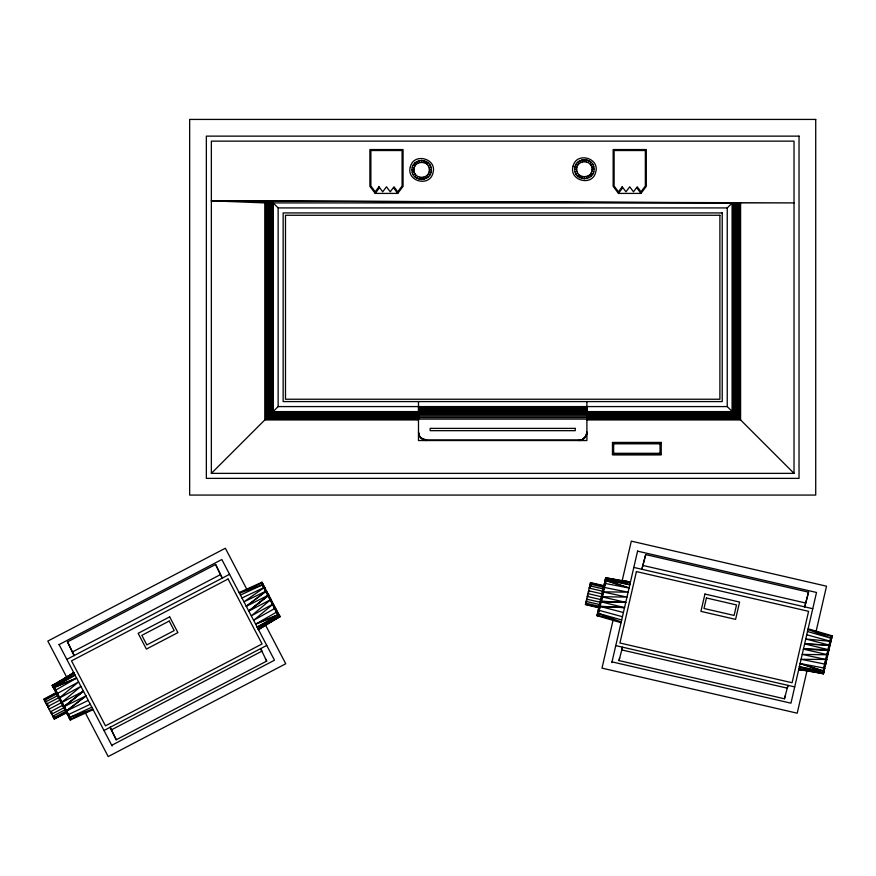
<?xml version="1.0" encoding="UTF-8"?>
<svg xmlns="http://www.w3.org/2000/svg" width="876" height="876" viewBox="0 0 876 876"><rect width="100%" height="100%" fill="white"/><g stroke="black" fill="none" stroke-linecap="round" stroke-linejoin="round"><path stroke-width="1.31" d="M55.779 690.102L54.87 690.584L76.595 678.09L53.436 687.846L75.062 675.155L53.458 685.645L52.232 685.536L74.088 673.305L53.458 685.645L53.436 687.846L55.779 690.102L56.732 694.153C61.002 697.46 60.422 703.318 64.485 706.757L71.164 719.524L70.244 720.006L52.232 685.536L73.759 672.669L63.609 679.163M262.274 582.825L261.355 583.307L263.172 584.544L239.444 593.205L262.274 582.825L262.263 585.026L263.172 584.544L263.687 587.763L264.607 587.281L265.559 591.333L268.647 595.012L248.784 611.076L270.98 599.469L267.728 595.494L261.048 582.715L261.968 582.233L279.991 616.704L258.453 629.57L276.509 618.04M260.303 627.402L258.124 628.935L278.765 616.595L278.787 614.394L276.433 612.138L275.48 608.086L272.392 604.407L267.728 595.494L246.287 606.291L266.479 590.851L246.287 606.291M596.972 615.664L597.98 615.905L600.169 606.422C601.002 599.797 603.422 593.851 603.531 587.248L605.447 583.558L605.141 580.306L606.586 578.653L630.282 582.715L605.721 577.766L596.972 615.664L621.051 622.683M823.593 670.03L824.732 668.18L800.106 663.526L824.042 671.191L799.361 666.756L822.586 672.845L823.451 673.732L798.89 668.793L822.586 672.845L824.042 671.191L823.725 667.95L825.641 664.249C824.349 658.927 829.014 654.941 827.951 649.642L831.193 635.604L832.2 635.834L823.451 673.732L798.726 669.483L810.661 671.169M823.451 673.732L822.444 673.491L824.634 664.019L826.692 659.683L802.208 654.405L827.82 654.777L803.423 649.149L828.959 649.872L829.003 645.075L830.919 641.385L806.741 634.772M826.813 654.547L828.882 650.211L829.003 645.262L804.639 643.882L828.959 649.872M585.737 603.17L600.159 606.499L624.533 607.615L600.213 601.626L602.36 596.95L602.48 591.815L604.549 587.478L628.092 592.187L602.48 591.815L626.964 597.093L601.352 596.72M580.865 440.267L580.865 439.697L578.751 440.54C583.307 440.65 587.281 436.423 586.898 431.879M411.983 169.889C411.512 157.45 431.813 157.45 431.342 169.889C431.813 182.328 411.512 182.328 411.983 169.889L413.965 169.878C413.592 160.001 429.733 160.001 429.36 169.878C429.722 179.766 413.603 179.766 413.965 169.878M574.689 169.21C574.218 156.771 594.53 156.771 594.059 169.21C594.53 181.65 574.218 181.65 574.689 169.21L576.671 169.221C576.309 179.098 592.439 179.098 592.077 169.221C592.439 159.333 576.309 159.333 576.671 169.221M581.872 439.916L585.212 436.806L586.832 432.93L586.832 433.5M825.641 664.249L801.08 659.31L825.685 659.453M827.951 649.642L828.882 650.211L803.423 649.149L827.951 649.642L824.634 664.019M613.299 619.179L601.998 668.125L797.204 713.195L806.982 670.863M622.157 580.821L631.311 541.138L826.528 586.197L816.136 631.18M611.842 662.617L637.597 551.037M619.014 660.581L622.507 647.167L621.861 649.948L787.316 688.153L787.962 685.361L784.458 698.785L619.014 660.581L619.65 657.799M645.711 554.574L641.867 569.269L645.711 554.574L808.548 592.165L804.705 606.871L808.548 592.165M784.458 698.785L785.104 695.993M419.155 179.251L419.67 177.302L421.663 179.58L421.663 177.598L424.17 179.251L423.655 177.302M586.876 159.859L586.362 161.797L584.369 159.52L584.369 161.502L581.872 159.859L582.376 161.797M423.655 162.454L424.17 160.538M581.872 178.562L582.376 176.645M623.405 612.521L599.162 606.192L601.221 601.856L606.729 578.007L605.721 577.766L606.586 578.653L629.811 584.741L605.141 580.306L629.067 587.971L604.44 583.317L605.447 583.558M601.286 599.283L600.29 601.286L600.169 606.422L598.253 610.123L622.431 616.726M416.823 178.277L417.808 176.536M588.223 162.564L589.22 160.823M425.517 163.221L426.502 161.512M579.529 177.598L580.525 175.879M598.571 613.364L597.563 613.134L621.215 621.993L597.125 615.018L598.133 615.259L597.563 613.134L599.261 610.353L598.253 610.123M375.213 193.421L397.748 193.421L403.059 186.347L403.059 149.555L369.902 149.555L369.902 186.347L375.213 193.421L378.969 188.406M618.456 193.421L640.991 193.421L646.302 186.347L646.302 149.555L613.156 149.555L613.156 186.347L618.456 193.421L622.212 188.406M807.486 631.541L831.609 638.374L807.957 629.505L832.047 636.48L830.601 638.133L831.609 638.374L829.911 641.144L830.919 641.385L805.767 638.976L830.01 645.305L829.003 645.262M414.819 176.744L416.22 175.309M589.822 163.79L591.223 162.356M211.357 473.368L211.357 141.135L794.017 141.135L794.017 473.368L211.357 473.368L278.141 406.584L278.141 207.919L273.137 202.904L252.354 200.987M278.141 207.919L727.244 207.919L732.248 202.904L211.357 200.823L264.782 202.904L794.017 202.904L211.357 200.823M427.105 164.447L428.506 163.046M577.525 176.054L578.927 174.653M62.809 704.687L62.152 702.289L58.911 698.314L78.599 681.922L44.501 700.461M61.243 702.771L80.931 686.379L58.911 698.314L57.652 693.672M268.647 595.012L248.784 611.076L268.812 595.319L265.68 591.475M274.571 608.568L273.312 603.925L253.624 620.317L275.48 608.086M90.272 704.249L67.605 714.958C68.153 710.513 63.346 708.717 62.864 704.764L63.565 707.228L83.428 691.164L49.045 709.144M64.331 706.45L63.411 706.932L83.428 691.164L63.565 707.228M53.578 717.827L66.664 710.907L85.936 695.96L63.466 706.877M85.936 695.96L65.744 711.389L64.485 706.757L53.14 685.054L52.232 685.536M263.041 585.781L264.607 587.281L243.955 601.823L265.559 591.333M59.097 682.043L61.353 680.597M54.772 684.703L57.006 683.291M59.239 681.878L73.759 672.669M258.453 629.57L279.685 616.113L277.867 614.875L255.628 624.15L277.353 611.656L277.692 613.802M413.275 174.74L414.994 173.722M591.048 165.378L592.756 164.37M257.161 627.085L279.685 616.113L257.161 627.085L278.787 614.394L255.628 624.15M428.331 166.035L430.05 165.049M575.992 174.05L577.7 173.065M258.124 628.935L279.991 616.704L279.378 615.532L278.459 616.014M59.086 644.594L221.836 559.512L274.484 660.219L111.734 745.301M67.496 641.9L74.142 655.566L67.496 641.9L215.595 564.472L222.241 578.138L215.595 564.472M72.303 652.051L220.402 574.623M66.817 659.387L229.567 574.306M53.458 685.645L52.538 686.127L53.447 686.751M52.845 686.707L53.754 686.226M53.129 687.255L54.049 686.773M53.962 688.865L54.881 688.383M261.661 583.887L262.581 583.405M261.957 584.434L262.866 583.953M56.918 692.27L43.8 699.125L54.279 719.174L67.397 712.319M43.975 699.464L57.093 692.609M262.789 586.044L263.709 585.562M45.158 701.709L46.198 701.161M45.333 702.059L58.451 695.205M46.198 703.702L47.238 703.154M46.417 704.14L59.535 697.274M59.064 698.61L59.984 698.139M47.03 705.3L48.081 704.753M265.866 591.924L266.786 591.442M47.687 706.549L59.612 700.318M48.005 707.151L49.045 706.603M50.403 711.739L63.51 704.884M51.049 712.998L52.1 712.451M51.662 714.159L64.78 707.304M52.746 716.24L64.671 710.009M52.932 716.579L53.973 716.031M53.064 716.842L54.115 716.294M65.437 710.797L66.357 710.327M273.312 603.925L251.292 615.861L270.98 599.469L272.392 604.407L279.072 617.186L279.991 616.704L278.765 616.595M54.104 718.835L67.222 711.98M67.178 714.126L68.087 713.644M67.605 714.958L68.525 714.477L69.04 717.696L70.857 718.933L69.938 719.415L92.768 709.034L69.04 717.696L69.96 717.214M274.265 607.977L275.173 607.506M275.995 611.306L276.915 610.824M276.433 612.138L277.353 611.656M277.331 613.857L278.25 613.375M278.174 615.467L279.094 614.985M103.992 730.507L266.742 645.426M111.46 729.839L261.935 651.164L260.61 648.634L266.687 661.095L116.212 739.771L110.135 727.299L116.212 739.771M75.062 675.155L52.538 686.127L54.356 687.364L76.595 678.09M66.664 710.907L88.268 700.417M241.951 597.99L264.607 587.281M240.418 595.056L263.172 584.544M69.04 717.696L91.805 707.184M239.115 592.581L261.968 582.233M70.244 720.006L93.097 709.659M591.815 167.228L593.731 166.703M412.311 172.397L414.217 171.871M429.098 167.885L431.014 167.393M575.017 171.718L576.934 171.214M267.728 595.494L268.812 595.319L270.06 599.95M592.077 169.221L594.059 169.21M278.141 406.584L727.244 406.584L794.017 473.368M418.487 407.099L586.898 407.099M418.487 407.603L586.898 407.603M418.487 408.249L586.898 408.249M418.487 409.037L586.898 409.037M418.487 409.946L586.898 409.946M418.487 410.975L586.898 410.975M418.487 411.6L273.137 411.6L273.137 202.904M586.898 411.6L732.248 411.6L732.248 202.904M418.487 411.84L272.896 411.84L272.896 202.904M586.898 411.84L732.489 411.84L732.489 202.904M418.487 412.618L272.108 412.618L272.108 202.904M586.898 412.618L733.267 412.618L733.267 202.904M418.487 413.154L271.582 413.154L271.582 202.904M586.898 413.154L733.803 413.154L733.803 202.904M418.487 413.363L586.898 413.363M418.487 413.768L270.958 413.768L270.958 202.904M586.898 413.768L734.427 413.768L734.427 202.904M418.487 414.468L270.257 414.468L270.257 202.904M586.898 414.468L735.128 414.468L735.128 202.904M418.487 414.687L586.898 414.687M418.487 415.246L269.479 415.246L269.479 202.904M586.898 415.246L735.906 415.246L735.906 202.904M418.487 416.987L267.738 416.987L267.738 202.904M586.898 416.987L737.647 416.987L737.647 202.904M418.487 417.545L586.898 417.545M418.487 417.94L266.786 417.94L266.786 202.904M586.898 417.94L738.588 417.94L738.588 202.904M418.487 418.925L265.8 418.925L265.8 202.904M586.898 418.925L739.585 418.925L739.585 202.904M418.487 419.089L586.898 419.089M418.487 419.943L264.782 419.943L264.782 202.904M586.898 419.943L740.592 419.943L740.592 202.904M426.634 439.971L426.634 440.54L423.513 439.916L421.674 438.296L426.634 439.971L578.751 439.971M612.466 442.654L661.227 442.654M613.649 443.814L660.044 443.814M613.649 453.363L660.044 453.363M612.466 454.524L661.227 454.524M429.36 169.878L431.342 169.889M825.685 659.661L826.692 659.683M600.213 601.626L625.749 602.349L587.938 593.621M804.639 643.882L829.003 645.075M599.162 606.192L624.533 607.615M615.861 579.956L618.511 580.339M621.161 580.711L630.446 582.014L605.721 577.766M813.311 671.542L815.961 671.914M818.611 672.286L821.261 672.658M609.499 578.981L618.664 580.317M621.281 580.689L630.446 582.014M798.726 669.483L815.742 671.947M818.359 672.319L820.987 672.702M637.575 551.146L816.509 592.461L790.951 703.187L612.006 661.873M642.765 565.414L805.591 603.006M633.819 567.418L812.753 608.721M629.067 587.971L606.148 580.547L605.579 578.412L606.586 578.653M605.425 579.058L606.433 579.288M605.283 579.66L606.291 579.89M604.878 581.423L605.885 581.664M831.039 636.25L832.047 636.48M604.232 584.237L605.239 584.467M830.755 637.487L831.762 637.728M603.586 585.628L590.479 582.606L585.398 604.648L599.808 607.977M590.391 582.978L603.509 586M590.139 584.073L604.549 587.478M603.389 587.895L604.396 588.125M589.887 585.157L591.048 585.431M589.822 585.453L590.982 585.715M589.734 585.825L604.155 589.154M829.703 642.064L830.711 642.294M589.318 587.643L590.468 587.905M589.209 588.114L603.63 591.442M602.403 592.154L603.411 592.384M828.86 645.721L829.868 645.951M588.595 590.774L601.702 593.797M588.442 591.431L589.592 591.694M827.875 649.981L828.882 650.211M587.435 595.811L588.584 596.074M587.281 596.479L601.702 599.808M586.668 599.129L601.089 602.458M586.559 599.611L587.708 599.874M586.143 601.418L600.553 604.747M825.761 659.113L826.769 659.354M585.486 604.265L599.896 607.594M824.776 663.373L825.783 663.614M597.268 614.383L598.275 614.613M823.725 667.95L824.732 668.18M822.882 671.607L823.889 671.837M822.739 672.21L823.747 672.439M822.586 672.845L823.604 673.086L823.024 670.961L800.106 663.526M615.762 645.612L794.707 686.915M605.579 578.412L629.811 584.741M799.361 666.756L823.604 673.086M591.815 171.214L593.731 171.718M412.311 167.393L414.217 167.885M575.017 166.703L576.934 167.228M429.098 171.871L431.014 172.397M597.563 613.134L621.686 619.967M808.121 628.815L832.2 635.834M592.756 174.05L591.048 173.065L591.223 176.054L589.822 174.653M413.275 165.049L414.994 166.035L414.819 163.046L416.22 164.447M575.992 164.37L577.7 165.378M428.331 173.722L430.05 174.74M418.487 431.879L419.1 435.547L421.674 438.865M577.525 162.356L578.927 163.79M427.105 175.309L428.506 176.744M637.235 188.406L640.991 193.421M393.992 188.406L397.748 193.421M588.223 175.879L589.22 177.598M416.823 161.512L417.808 163.221M579.529 160.823L580.525 162.564M425.517 176.536L426.502 178.277M247.382 590.358L225.362 548.245L47.819 641.068L66.685 677.159M265.614 625.256L285.751 663.756L108.197 756.568L84.928 712.057M265.362 658.566L266.687 661.095M59.031 644.495L112.084 745.98M418.553 432.93L419.1 435.547M586.362 176.645L586.876 178.562M419.155 160.538L419.67 162.454M736.738 202.904L736.738 416.089L268.636 416.089L268.636 202.904M732.829 202.904L732.829 412.18L272.546 412.18L272.546 202.904M727.244 207.919L727.244 406.584M660.044 443.584L660.044 453.593L613.649 453.593L613.649 443.584M586.898 401.58L586.898 440.54L418.487 440.54L418.487 401.58M586.624 433.97L586.624 434.54M586.274 434.978L586.274 435.547M585.803 435.92L585.803 436.489M585.212 436.806L585.212 437.376M584.511 437.595L584.511 438.164M584.369 176.908L584.369 178.89M583.712 438.296L583.712 438.865M582.825 438.887L582.825 439.456M579.813 439.905L579.813 440.464M425.572 439.905L425.572 440.464M424.521 439.697L424.521 440.267M423.513 439.358L423.513 439.916M422.56 438.887L422.56 439.456M421.663 160.209L421.663 162.191M420.874 437.595L420.874 438.164M420.162 436.806L420.162 437.376M419.571 435.92L419.571 436.489M418.761 433.97L418.761 434.54M410.362 166.867C405.916 181.244 429.623 187.595 432.963 172.922C437.409 158.545 413.702 152.194 410.362 166.867M573.068 166.177C568.623 180.555 592.34 186.906 595.68 172.233C600.115 157.866 576.408 151.504 573.068 166.177M636.425 571.579L619.934 643.006L792.101 682.743L808.592 611.328L636.425 571.579M704.939 594.048L700.931 611.371L735.588 619.376L739.585 602.053L704.939 594.048M706.417 597.98L703.997 608.492L734.099 615.434L736.53 604.933L706.417 597.98M378.969 186.796L375.213 191.8L370.876 186.019L370.876 150.519L402.084 150.519L402.084 186.019L397.748 191.8L393.992 186.796L390.236 191.8L386.48 186.796L382.724 191.8L378.969 186.796M622.212 186.796L618.456 191.8L614.12 186.019L614.12 150.519L645.338 150.519L645.338 186.019L640.991 191.8L637.235 186.796L633.479 191.8L629.724 186.796L625.968 191.8L622.212 186.796M228.099 579.003L71.514 660.865L105.47 725.821L262.055 643.959L228.099 579.003M169.659 616.857L138.145 633.326L146.391 649.083L177.905 632.614L169.659 616.857M169.221 621.04L141.835 635.352L146.829 644.911L174.214 630.589L169.221 621.04M815.72 119.432L189.654 119.432L189.654 495.071L815.72 495.071L815.72 119.432M799.032 136.13L206.353 136.13L206.353 478.373L799.032 478.373L799.032 136.13M722.229 212.923L283.145 212.923L283.145 401.58L722.229 401.58L722.229 212.923M719.897 215.266L285.488 215.266L285.488 399.237L719.897 399.237L719.897 215.266M575.236 428.386L430.149 428.386L430.149 430.674L575.236 430.674L575.236 428.386M661.227 442.424L612.466 442.424L612.466 454.753L661.227 454.753L661.227 442.424M601.243 601.33L600.356 601.33L625.749 602.349L601.341 601.33"/></g></svg>
